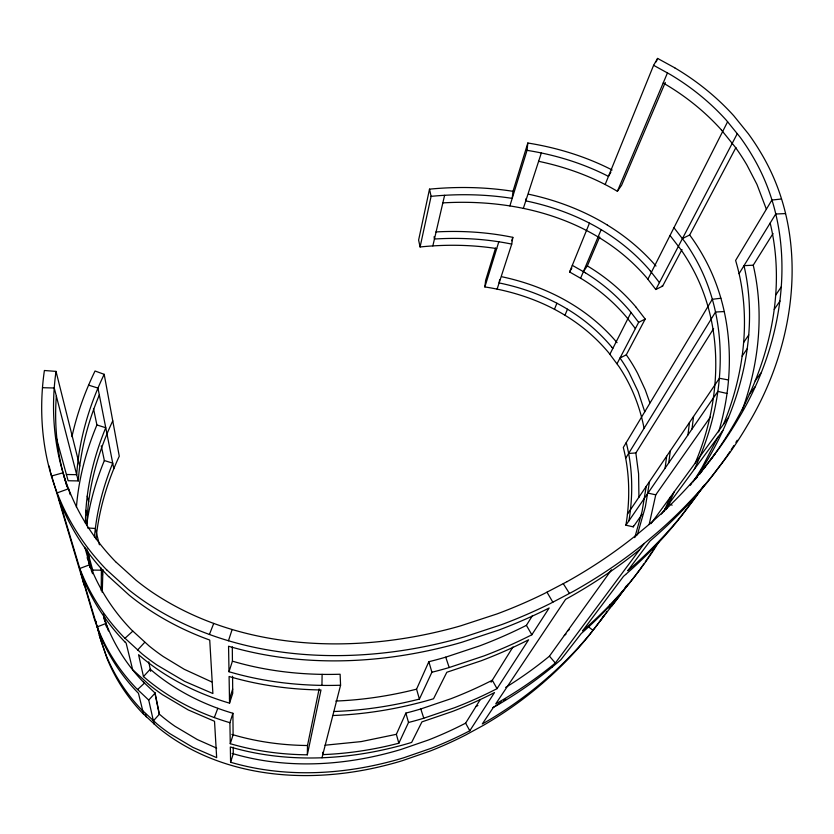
<?xml version="1.0" encoding="UTF-8"?>
<svg xmlns="http://www.w3.org/2000/svg" width="834" height="834" viewBox="0 0 834 834"><rect width="100%" height="100%" fill="white"/><g stroke="black" fill="none" stroke-linecap="round" stroke-linejoin="round"><path stroke-width="1.25" d="M85.443 523.283C85.61 490.475 93.22 457.96 105.762 427.738L96.911 424.965L93.481 408.535M321.945 685.381L322.112 674.362M229.903 722.692C205.727 715.593 182.521 704.98 161.744 690.698A210.783 197.45 3.2 0 1 147.576 680.044L143.469 676.582L150.235 669.212L154.227 672.579A201.328 188.567 3.2 0 0 167.749 682.712C187.619 696.348 209.814 706.481 232.905 713.279L229.903 722.692L230.267 743.699C255.256 751.08 281.308 754.561 307.329 754.812L307.506 745.513L319.12 688.947M638.938 497.283L638.594 473.806L635.852 452.956L713.602 328.606M86.945 524.252C87.893 488.432 97.515 453.175 112.757 420.868M92.553 572.77L92.72 570.091L88.008 552.984M56.431 438.277L68.117 480.738L78.302 480.926C80.241 451.34 87.841 422.285 99.319 395.003M56.347 396.098C53.981 427.071 57.536 458.585 67.637 487.994M102.916 569.518L102.269 592.463M94.461 537.169C96.567 511.732 103.103 486.764 112.726 463.162L104.354 460.545L101.279 445.856M689.499 422.463L687.946 434.941M693.544 416.489L691.991 429.051M76.415 507.218C78.667 478.914 85.975 451.131 96.911 424.965M670.307 450.829L668.753 462.87M666.658 456.208L665.105 468.176M649.53 481.52L645.36 506.822L637.322 534.917M646.225 486.399L642.065 511.544L635.101 536.45M96.014 538.931C98.85 510.272 107.159 482.292 119.272 456.219L104.187 374.32L95.034 371.005C84.891 391.938 76.947 413.987 71.933 436.703M509.876 205.915L527.036 150.339L527.828 143.01C557.06 147.681 585.749 156.448 612.125 169.99M527.828 143.01L512.993 191.32L512.201 198.388C485.398 194.176 458.074 193.728 431.095 196.344L420.086 246.968C445.554 244.352 471.377 244.664 496.699 248.584M644.067 428.311C640.689 410.609 634.538 393.429 625.771 377.677A167.78 151.976 20.2 0 0 619.109 366.741L608.966 353.074A164.319 148.744 20.3 0 0 566.828 316.409C542.027 300.845 513.723 291.368 484.867 286.938L485.628 280.391L495.573 248.032M107.127 570.32A247.875 225.097 5.5 0 1 58.818 497.012C42.398 457.23 38.249 412.955 44.39 370.504L56.024 371.391C50.248 412.142 54.356 454.593 70.139 492.748A236.418 214.651 5.5 0 0 116.291 562.429M86.58 525.618C89.582 503.256 95.795 481.395 104.354 460.545M526.15 198.534L525.774 200.869C553.015 206.498 579.505 216.35 603.253 230.914A183.313 162.046 19.9 0 1 650.395 270.977M497.106 289.137L511.732 244.101L512.837 237.356C487.588 232.133 461.65 230.538 435.921 231.935M710.38 417.052L655.753 494.833L649.154 524.523M499.66 279.682L499.118 282.934C523.867 288.001 547.917 296.998 569.393 310.384A165.653 149.693 20.3 0 1 611.916 347.288M720.857 298.238L712.288 299.302L623.311 447.483C629.764 472.815 630.181 499.483 625.907 525.201L633.267 526.848L633.444 525.816M628.919 520.833C633.194 494.937 632.756 468.103 626.24 442.614M307.329 754.812L320.986 689.958C289.94 689.52 258.884 685.277 229.089 676.489L229.558 703.156C204.121 695.681 179.696 684.526 157.803 669.525A221.312 205.737 4 0 1 142.895 658.349L138.58 654.721L143.469 676.582M512.993 191.32C485.409 186.972 457.282 186.482 429.51 189.151L418.616 240.088L420.086 246.968M432.846 245.905L444.605 195.292M321.987 757.772C347.424 756.772 372.715 752.873 397.328 746.451A291.775 269.705 7.1 0 0 411.642 742.427L421.941 721.879L452.299 711.517A418.522 372.725 5.5 0 0 492.206 693.732L494.499 692.554L469.803 730.761L467.728 731.845A380.95 345.641 4.6 0 1 431.501 748.181L403.979 757.699A279.744 260.416 6.6 0 1 390.291 761.567C338.323 775.172 282.476 777.476 230.591 762.255L230.33 746.972C259.989 755.729 291.129 758.919 321.987 757.772L340.574 685.235L340.116 674.237C303.847 675.342 267.276 671.464 232.425 661.164L232.3 646.84M718.627 431.887C735.984 374.257 733.263 309.049 703.218 256.007A208.073 181.739 19.6 0 0 692.241 238.534L689.676 234.99L735.953 147.524M484.867 286.938L498.815 241.766M230.591 762.255L233.28 753.748L233.218 747.233M230.267 743.699L233.103 734.764L232.905 713.279M229.486 698.996L232.686 689.04M229.558 703.156L232.728 693.294L232.571 676.259M511.732 240.776L512.837 237.356M340.574 685.235C302.992 686.413 265.108 682.389 229.006 671.735L232.425 661.164M523.335 208.375L541.329 152.976M228.453 640.762L232.133 629.524M742.333 409.89C758.93 363.885 764.444 313.115 753.238 265.191L773.035 233.541M214.307 717.563L217.82 708.295M209.407 634.497L213.713 623.457M723.547 424.204C744.72 372.85 751.736 314.22 735.609 260.458L771.867 200.066L781.437 198.992M554.454 309.289L556.904 303.242M635.383 328.606L626.887 317.546A172.523 154.582 20.1 0 0 582.591 279.4L569.612 271.978L589.461 223.137M605.15 184.523L653.606 65.313L657.599 58.422L674.758 67.815M695.264 462.953C721.546 400.946 724.996 326.188 691.282 266.234A196.845 172.304 19.6 0 0 680.93 249.627L670.025 235.48M656.202 61.841L657.599 58.422M670.348 497.116L663.864 511.628M674.31 491.685L666.21 509.574M564.952 315.231L567.495 309.226M580.631 278.181L601.158 229.663M538.618 161.316C566.223 167.061 593.11 176.86 617.379 191.299L667.492 72.839M583.414 271.582L587.334 265.921L599.656 236.908M665.271 82.483L621.601 185.252L617.379 191.299M398.84 743.209L396.358 734.316L405.866 713.08A303.67 277.378 7.7 0 0 420.784 708.963L450.683 698.819A413.247 367.241 5.7 0 0 490.058 681.368L492.3 680.221L497.022 688.655L494.718 689.843A422.327 375.404 5.6 0 1 454.426 707.774L423.787 718.21A310.738 284.04 7.7 0 1 408.514 722.463L398.84 743.209C373.997 749.683 348.466 753.613 322.8 754.614L322.716 752.289M333.84 711.506C362.707 710.485 391.427 706.21 419.398 699.08L416.562 689.165L428.843 661.706A341.982 305.088 8.6 0 0 445.731 657.15L479.508 645.933A464.298 401.842 6.6 0 0 523.898 626.605L526.41 625.344L532.519 615.513M717.897 437.224L702.113 467.363A456.876 395.67 7.1 0 1 693.033 481.989M694.242 469.396C726.133 402.749 732.023 319.453 692.981 254.412A197.783 172.701 19.6 0 0 684.964 241.975L673.955 227.724M419.398 699.08L431.908 672.225L428.843 661.706M104.187 374.32C89.071 405.731 79.011 439.82 76.686 474.682L66.397 474.494M609.904 354.221L631.057 312.437M647.862 279.244L727.623 121.712M617.035 363.697L638.646 322.351L645.214 319.057L636.175 307.35M600.136 238.211A181.687 160.941 20 0 1 646.871 277.962L655.816 289.513L737.35 133.523M644.745 411.787L638.135 391.636L628.826 372.079A169.135 152.956 20.1 0 0 622.101 361.08L620.006 358.015L626.292 354.815L645.214 319.057M655.816 289.513L662.634 286.114L681.983 249.543M569.612 271.978L571.853 268.027M610.905 172.127L608.455 176.391C582.997 163.287 555.277 154.843 527.036 150.339M625.677 458.252L715.509 312.031L724.256 311.551M739.07 273.677L775.724 214.015L785.513 213.577M232.113 753.415C282.684 768.51 337.228 766.321 387.956 753.102A273.406 254.349 6.6 0 0 401.342 749.339L428.176 740.092A372.767 338.156 4.6 0 0 463.61 724.183L465.622 723.141L480.217 699.663M491.059 682.212L512.962 646.986M497.022 688.655L528.6 639.782L526.035 641.096A469.73 407.659 6.5 0 1 481.103 660.799L446.826 672.256L433.544 698.756A325.865 295.205 8.1 0 1 417.49 703.177C389.801 710.245 361.383 714.498 332.818 715.509M431.908 672.225A349.967 312.479 8.7 0 0 449.192 667.534L483.835 655.972A474.546 410.828 6.5 0 0 529.236 636.092L531.842 634.778L549.158 607.986L546.416 609.373A500.223 427.383 6.9 0 1 498.482 630.17L461.869 642.263A369.316 325.886 9 0 1 443.584 647.163C373.392 664.521 298.343 666.689 228.558 646.235L229.006 671.735M627.439 514.151L719.419 378.261L728.489 379.97M743.657 342.461L748.724 334.955M775.703 295.1L781.448 286.615M625.907 525.201L717.876 391.396L726.956 393.45M742.135 356.108L747.222 348.716M774.233 309.404L779.988 301.043M633.267 526.848L642.086 514.286M505.675 687.424A418.407 373.559 4.4 0 0 549.439 656.17L611.51 569.81M634.643 537.607L636.603 534.875L649.186 524.388A526.337 444.981 6.4 0 0 704.355 467.728L718.189 449.651A491.716 417.959 7.6 0 0 738.33 418.824C785.607 340.981 800.598 236.575 752.226 155.624A224.294 189.683 19.3 0 0 740.206 137.318L726.362 120.273A218.602 184.658 19.4 0 0 669.973 74.32L653.606 65.313M650.979 523.669L728.551 417.344M755.177 380.857L760.848 373.079M636.884 573.573L644.557 563.367A419.992 372.746 6.3 0 0 659.048 541.61M661.404 514.046L722.859 430.469M749.297 394.534L754.937 386.872M664.906 509.459L668.837 504.111M597.978 623.853L589.523 634.82A401.842 363.009 3.9 0 1 546.228 680.044L541.402 684.255A403.395 364.333 3.8 0 1 483.042 725.538L465.726 734.973A377.854 343.347 4.5 0 1 429.791 751.184L402.509 760.629A277.43 258.603 6.5 0 1 388.936 764.476C316.545 783.668 233.635 780.155 170.313 736.735A187.713 178.737 0.5 0 1 157.751 727.238L142.583 713.185A182.688 174.087 -0.2 0 1 106.919 658.151L99.183 634.955M598.624 622.967L600.563 620.329A374.018 339.521 5.4 0 0 604.024 615.429M601.022 619.912L603.628 616.368A377.083 341.773 5.5 0 0 607.11 611.426M674.737 67.835A229.162 193.613 19.4 0 1 733.816 115.811L748.265 133.659A234.865 198.648 19.3 0 1 760.869 152.778C811.002 236.126 796.512 343.952 747.879 424.506A502.61 427.362 7.6 0 1 727.384 456.094L713.299 474.619A537.252 454.374 6.4 0 1 657.098 532.665L644.296 543.424L552.473 666.887L560.865 659.767L581.225 633.548A444.939 393.742 4.9 0 0 628.742 584.081L636.582 574.032M704.886 467.04L699.653 474.014L701.748 471.387M709.609 461.16L714.936 454.071M619.141 596.529L611.781 606.026L609.779 604.462M632.86 578.848L640.627 568.715M703.833 468.76L712.841 456.782A486.41 414.634 7.5 0 0 732.815 426.216C768.468 365.907 786.879 292.307 770.168 223.064M153.383 720.868L159.409 714.185L155.103 693.085L143.479 682.097M154.113 724.152L148.733 700.091L155.103 693.085M137.547 650.072L144.751 642.305M137.547 689.551L144.48 683.098M124.954 638.302L132.804 631.15M548.897 676.52L544.018 680.752A406.69 366.741 3.9 0 1 485.19 722.338L482.302 723.964L493.374 707.409L496.366 705.71A423.359 378.719 4.3 0 0 552.462 666.877M584.519 629.17L582.57 630.858L623.509 576.336L625.667 574.49M567.422 631.171L569.215 629.68M564.284 635.529L566.057 634.059M567.047 581.652L544.331 593.558A494.75 421.378 7 0 1 496.949 613.96L460.827 625.792A364.896 320.882 9 0 1 442.771 630.598C346.36 654.294 237.075 649.029 152.612 592.526A243.153 220.478 5.8 0 1 136.15 580.328L116.343 562.377M475.943 706.523L477.892 705.512M682.473 238.514L689.676 234.99M148.733 700.091L136.453 688.457A194.082 183.459 1.5 0 1 98.568 630.17L97.255 626.866L106.043 623.457L107.294 626.657M81.221 572.166L79.783 568.486L89.707 564.754M57.171 492.884L68.565 488.766L70.212 494.698M51.427 476.037L63.071 472.795L66.835 486.253M396.358 734.316L361.205 741.593L325.02 745.21M416.562 689.165C390.156 695.848 363.071 699.966 335.841 701.05M628.627 453.456L635.852 452.956M442.833 202.891C497.074 199.66 553.39 209.511 600.157 238.19M753.238 265.191L744.001 265.66C759.378 332.37 741.311 402.916 706.971 460.868A461.546 398.725 7.2 0 1 695.879 478.539M92.72 570.091L101.394 570.185L101.216 590.67M307.506 745.513C281.955 745.252 256.372 741.76 231.873 734.41M42.503 387.706L54.252 387.998L78.302 480.926M87.57 527.953L95.347 528.485L99.423 544.758M511.732 244.101C486.368 238.858 460.274 237.419 434.441 239.024L434.087 236.71M501.912 276.763C527.025 282.111 551.42 291.358 573.25 304.952A173.639 156.928 20.3 0 1 617.045 342.67M528.787 194.249C556.424 200.191 583.289 210.304 607.433 225.107M647.976 493.092L655.753 494.833M88.581 385.141L97.953 388.071L113.82 468.708M211.7 681.899L184.241 669.295L163.36 656.608A213.514 198.138 4.2 0 1 148.994 645.86L131.678 630.024A207.562 192.821 3.7 0 1 91.135 568.288L87.111 557.665M216.663 748.129L197.241 739.518L175.057 726.331A180.822 171.96 0.8 0 1 162.974 717.219L159.158 713.987L154.853 692.866M669.056 503.632L672.131 505.164M572.312 265.348L585.416 272.791M663.197 83.004L665.668 84.442A216.298 183.272 19.5 0 1 721.483 130.01M587.334 265.921L589.419 267.172A182.375 163.13 20.1 0 1 636.217 307.319M588.251 626.626L592.974 630.368L622.894 591.41A396.338 355.753 6 0 0 627.96 584.186M141.738 709.807L157.053 723.975A189.308 180.061 0.7 0 0 169.719 733.555L192.935 747.379L216.673 757.658L214.526 721.285L188.213 709.922L162.484 694.68A208.802 195.875 3 0 1 148.452 684.12L132.658 669.671L126.122 643.066L124.912 641.846M107.179 570.279L127.977 589.169A254.599 230.893 5.8 0 0 145.241 601.992C232.738 660.726 346.11 666.585 446.086 641.794A373.444 328.7 9.1 0 0 464.59 636.842L501.62 624.635A505.696 430.844 7 0 0 550.096 603.639L573.312 591.41A538.795 455.625 6.3 0 0 644.275 543.414M108.733 576.544L129.28 595.236A251.701 228.766 5.7 0 0 146.336 607.913C165.997 621.267 187.4 631.974 209.73 640.053L212.889 693.534L184.606 681.347L156.969 665.021A223.554 207.478 4.2 0 1 141.895 653.741L123.724 637.072A217.611 202.182 3.7 0 1 81.252 572.155M721.441 130.041L735.108 146.961A221.917 188.244 19.3 0 1 746.983 165.132L756.98 184.481L766.373 209.23M549.45 656.181L555.34 663.03A426.998 381.315 4.4 0 1 498.763 702.165L495.73 703.865L565.608 599.333L569.382 597.248A532.978 452.007 6.2 0 0 639.605 549.689M650.353 270.998L659.433 282.601M611.875 347.309L612.813 348.476M662.206 285.509L662.634 286.114M638.646 322.351L630.066 311.228A173.983 155.614 20.1 0 0 585.395 272.812M626.292 354.815L628.45 357.953A177.913 160.931 20.1 0 1 637.656 373.413L645.255 389.853L649.863 402.78M563.304 583.696L569.497 593.506M547.01 592.213L552.869 602.242M526.41 625.344L531.842 634.778M465.622 723.141L469.803 730.761M91.229 570.206L92.605 573.719M60.892 504.07L59.287 499.973L79.783 568.486M107.242 627.762L108.483 630.931M99.809 634.434L94.461 619.391L83.191 581.017M105.355 622.623L106.637 626.209M445.731 657.15L449.192 667.534M420.784 708.963L423.787 718.21M103.739 617.796L104.928 621.424M100.622 639.876L105.751 654.336A184.241 175.38 0.1 0 0 141.707 709.838M97.255 626.866L81.409 573.907L82.827 577.555A215.433 200.483 3.6 0 0 124.86 641.888M405.866 713.08L408.514 722.452M84.828 547.219L90.927 569.111M103.374 613.855L106.94 626.688M100.372 638.927L96.713 624.958M50.666 472.555L84.203 585.187L80.929 572.687M85.902 510.304L87.341 515.839M100.768 567.745L102.551 574.657M56.024 371.391L79.73 466.123M87.236 496.094L88.654 501.745M143.604 714.217L138.465 693.304L137.391 692.22A192.352 182.052 1.3 0 1 99.84 634.424M145.397 713.497L146.2 716.844M98.214 630.254L98.787 632.745M49.185 466.07L50.426 471.471M429.51 189.151L431.095 196.344M106.481 626.959L104.625 617.296M104.344 618.046L105.094 621.684M148.733 661.821L150.662 671.307M89.853 567.183L86.84 548.814M97.411 626.49L97.922 629.013M95.941 621.153L96.452 623.686M90.406 568.017L88.018 551.868M108.681 576.596A245.05 223.012 5.3 0 1 60.924 504.059M607.413 225.128A192.154 169.886 19.9 0 1 655.983 266.036M632.422 579.317A448.973 396.546 5 0 1 584.509 629.159M592.515 630.963A405.126 365.407 4 0 1 548.887 676.51M737.204 440.269A497.189 423.964 7.5 0 1 735.901 442.364M733.91 445.512A497.189 423.964 7.5 0 1 731.199 449.693M729.823 451.767A497.189 423.964 7.5 0 1 727.008 455.927M726.299 456.959A497.189 423.964 7.5 0 1 721.931 463.162L707.962 481.52A531.456 450.777 6.3 0 1 652.303 539.045L650.03 541.005L627.689 570.769L629.868 568.903A504.278 433.524 5.9 0 0 683.015 513.838L696.39 496.251A469.438 405.793 7.3 0 0 703.948 485.336M657.15 543.393A416.208 370.098 6.3 0 1 655.159 546.666M653.814 548.845A416.208 370.098 6.3 0 1 652.438 551.024M651.75 552.108A416.208 370.098 6.3 0 1 645.297 561.835M643.931 563.794A416.208 370.098 6.3 0 1 640.773 568.256M505.852 699.111A398.099 358.954 3.9 0 1 503.726 700.56M501.578 701.988A398.099 358.954 3.9 0 1 492.894 707.586M610.498 606.464A377.083 341.773 5.5 0 1 609.154 608.455M626.626 585.531A392.95 353.314 5.9 0 1 625.239 587.595M623.123 590.681A392.95 353.314 5.9 0 1 619.506 595.789M636.592 534.855A527.87 446.232 6.3 0 1 567.057 581.663M143.438 682.129A185.117 174.973 1.5 0 1 107.315 626.647M697.526 476.662A520.666 441.467 6.3 0 1 695.087 479.602M691.782 483.501A520.666 441.467 6.3 0 1 690.114 485.44M625.646 574.47A499.18 430.219 5.9 0 0 678.334 519.895L691.594 502.454A466.977 404.542 7.1 0 0 699.757 490.642"/></g></svg>
